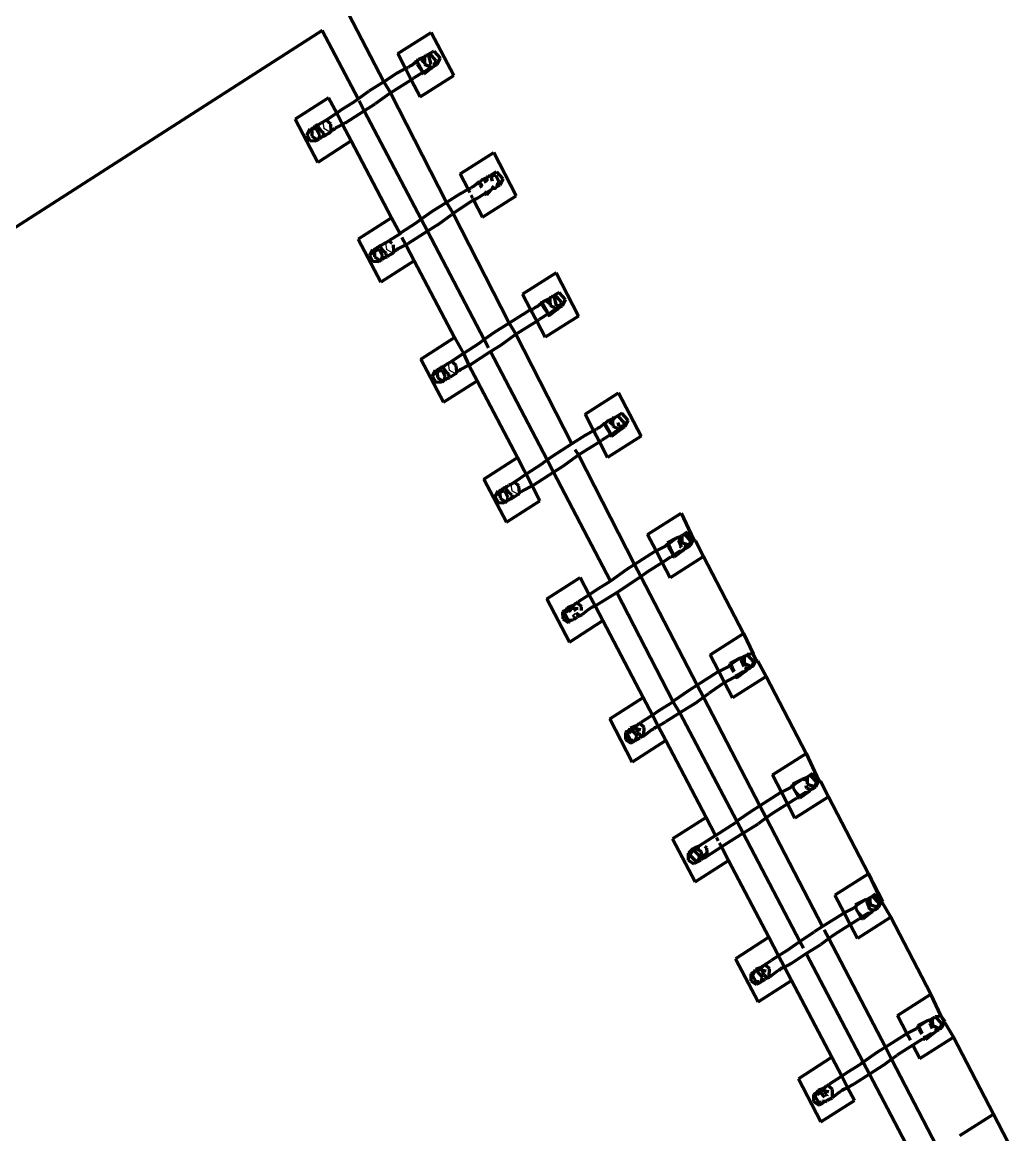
# Model space of a CAD drawing. Header units: millimetres. Extents: x 4307 to 31003, y 2809 to 20009.
# Drawn here: x 17752.59 to 17790.06, y 8622.67 to 8664.98 of the extents above; entities that cross this region are included whole.
import ezdxf

# ---------------------------------------------------------------- set-up
doc = ezdxf.new("R2010")
doc.units = ezdxf.units.MM
doc.layers.add('ProfileEdges', color=7, linetype='Continuous')

msp = doc.modelspace()

# ---------------------------------------------------------------- linework, layer by layer
for p, q in [((17767.615, 8663.517), (17767.821, 8663.157)), ((17767.821, 8663.157), (17767.818, 8663.065)), ((17764.019, 8661.172), (17764.057, 8660.931)), ((17764.309, 8660.786), (17764.057, 8660.931)), ((17769.999, 8658.927), (17770.099, 8658.752)), ((17770.202, 8658.476), (17770.205, 8658.568)), ((17766.403, 8656.583), (17766.441, 8656.341)), ((17766.693, 8656.197), (17766.441, 8656.341)), ((17772.383, 8654.338), (17772.59, 8653.979)), ((17772.586, 8653.887), (17772.59, 8653.979)), ((17768.788, 8651.994), (17768.826, 8651.752)), ((17769.078, 8651.608), (17768.826, 8651.752)), ((17774.767, 8649.749), (17774.974, 8649.389)), ((17774.971, 8649.298), (17774.974, 8649.389)), ((17771.172, 8647.405), (17771.21, 8647.163)), ((17771.462, 8647.018), (17771.21, 8647.163)), ((17777.152, 8645.16), (17777.113, 8645.184)), ((17777.152, 8645.16), (17777.188, 8645.15)), ((17777.188, 8645.15), (17777.358, 8644.8)), ((17777.337, 8644.699), (17777.376, 8644.723)), ((17777.376, 8644.723), (17777.358, 8644.8)), ((17773.556, 8642.816), (17773.56, 8642.79)), ((17773.56, 8642.79), (17773.564, 8642.719)), ((17773.582, 8642.685), (17773.594, 8642.574)), ((17773.846, 8642.429), (17773.708, 8642.508)), ((17779.497, 8640.595), (17779.536, 8640.571)), ((17779.536, 8640.571), (17779.573, 8640.561)), ((17779.573, 8640.561), (17779.682, 8640.316)), ((17779.699, 8640.148), (17779.749, 8640.186)), ((17775.941, 8638.226), (17775.945, 8638.201)), ((17775.945, 8638.201), (17775.949, 8638.13)), ((17776.203, 8637.856), (17776.072, 8637.893)), ((17776.231, 8637.84), (17776.203, 8637.856)), ((17781.881, 8636.006), (17781.92, 8635.981)), ((17781.916, 8635.849), (17782.127, 8635.622)), ((17782.106, 8635.52), (17782.145, 8635.545)), ((17782.145, 8635.545), (17782.127, 8635.622)), ((17778.318, 8633.649), (17778.347, 8633.487)), ((17778.347, 8633.487), (17778.363, 8633.396)), ((17778.423, 8633.361), (17778.363, 8633.396)), ((17778.553, 8633.321), (17778.423, 8633.361)), ((17778.615, 8633.251), (17778.553, 8633.321)), ((17784.3, 8631.26), (17784.511, 8631.033)), ((17784.529, 8630.956), (17784.511, 8631.033)), ((17784.49, 8630.931), (17784.529, 8630.956)), ((17780.709, 8629.048), (17780.717, 8628.952)), ((17780.972, 8628.677), (17780.841, 8628.714)), ((17780.999, 8628.662), (17780.972, 8628.677)), ((17786.689, 8626.803), (17786.65, 8626.828)), ((17786.689, 8626.803), (17786.725, 8626.793)), ((17786.725, 8626.793), (17786.835, 8626.549)), ((17786.901, 8626.418), (17786.852, 8626.381)), ((17783.093, 8624.459), (17783.097, 8624.433)), ((17783.097, 8624.433), (17783.101, 8624.362)), ((17783.246, 8624.152), (17783.202, 8624.169))]:
    msp.add_line(p, q)
at = {"layer": 'ProfileEdges', "lineweight": 211}
for p, q in [((17764.993, 8665.294), (17766.335, 8662.711)), ((17763.998, 8664.659), (17698.604, 8622.703)), ((17765.36, 8662.06), (17763.998, 8664.659)), ((17766.868, 8663.783), (17768.143, 8664.593)), ((17768.143, 8664.593), (17768.998, 8662.949)), ((17767.163, 8663.215), (17766.868, 8663.783)), ((17767.615, 8663.517), (17767.677, 8663.564)), ((17767.887, 8663.654), (17767.677, 8663.564)), ((17767.776, 8663.466), (17767.888, 8663.579)), ((17767.887, 8663.654), (17767.929, 8663.723)), ((17767.915, 8663.666), (17767.887, 8663.654)), ((17767.887, 8663.654), (17767.888, 8663.579)), ((17767.888, 8663.579), (17767.892, 8663.383)), ((17767.929, 8663.723), (17767.915, 8663.666)), ((17767.979, 8663.709), (17767.929, 8663.723)), ((17768.031, 8663.748), (17767.979, 8663.709)), ((17768.091, 8663.783), (17768.031, 8663.748)), ((17768.031, 8663.748), (17768.123, 8663.376)), ((17768.091, 8663.783), (17768.187, 8663.848)), ((17768.333, 8663.508), (17768.091, 8663.783)), ((17768.187, 8663.848), (17768.239, 8663.881)), ((17768.239, 8663.881), (17768.483, 8663.607)), ((17768.366, 8663.374), (17768.483, 8663.607)), ((17766.862, 8663.047), (17767.163, 8663.215)), ((17767.163, 8663.215), (17767.262, 8663.259)), ((17767.384, 8662.79), (17767.163, 8663.215)), ((17767.325, 8663.305), (17767.262, 8663.259)), ((17767.405, 8663.35), (17767.325, 8663.305)), ((17767.405, 8663.35), (17767.585, 8663.497)), ((17767.615, 8663.517), (17767.576, 8663.541)), ((17767.585, 8663.497), (17767.576, 8663.541)), ((17767.585, 8663.497), (17767.615, 8663.517)), ((17767.61, 8663.384), (17767.585, 8663.497)), ((17767.61, 8663.384), (17767.818, 8663.065)), ((17768.176, 8663.25), (17767.858, 8663)), ((17767.892, 8663.383), (17768.176, 8663.25)), ((17768.012, 8663.184), (17767.924, 8663.111)), ((17768.012, 8663.184), (17768.176, 8663.25)), ((17768.061, 8663.397), (17768.123, 8663.376)), ((17768.176, 8663.25), (17768.219, 8663.277)), ((17768.273, 8663.387), (17768.214, 8663.395)), ((17768.219, 8663.277), (17768.291, 8663.334)), ((17768.273, 8663.387), (17768.333, 8663.508)), ((17768.366, 8663.374), (17768.273, 8663.387)), ((17768.291, 8663.334), (17768.273, 8663.387)), ((17768.291, 8663.334), (17768.366, 8663.374)), ((17766.335, 8662.711), (17765.771, 8662.352)), ((17766.862, 8663.047), (17766.335, 8662.711)), ((17766.335, 8662.711), (17766.594, 8662.289)), ((17766.594, 8662.289), (17767.384, 8662.79)), ((17767.384, 8662.79), (17767.475, 8662.849)), ((17767.723, 8662.138), (17767.384, 8662.79)), ((17767.818, 8663.065), (17767.475, 8662.849)), ((17767.723, 8662.138), (17768.998, 8662.949)), ((17767.818, 8663.065), (17767.924, 8663.111)), ((17767.818, 8663.065), (17767.819, 8663.023)), ((17767.858, 8663), (17767.819, 8663.023)), ((17765.36, 8662.06), (17765.771, 8662.352)), ((17766.543, 8662.255), (17766.594, 8662.289)), ((17766.594, 8662.289), (17768.719, 8658.122)), ((17764.243, 8662.106), (17762.972, 8661.29)), ((17764.243, 8662.106), (17764.549, 8661.524)), ((17765.174, 8661.929), (17764.712, 8661.633)), ((17765.174, 8661.929), (17765.36, 8662.06)), ((17765.596, 8661.61), (17765.399, 8661.987)), ((17765.596, 8661.61), (17766.017, 8661.879)), ((17766.543, 8662.255), (17766.017, 8661.879)), ((17764.549, 8661.524), (17764.151, 8661.257)), ((17764.712, 8661.633), (17764.549, 8661.524)), ((17764.549, 8661.524), (17764.774, 8661.094)), ((17764.888, 8661.157), (17765.596, 8661.61)), ((17767.756, 8657.491), (17765.596, 8661.61)), ((17763.832, 8659.649), (17762.972, 8661.29)), ((17763.703, 8661.002), (17763.73, 8661.025)), ((17763.79, 8661.076), (17763.73, 8661.025)), ((17763.73, 8661.025), (17763.806, 8661.047)), ((17763.79, 8661.076), (17763.842, 8661.071)), ((17763.806, 8661.047), (17763.942, 8660.865)), ((17763.842, 8661.071), (17763.946, 8661.142)), ((17763.946, 8661.142), (17764.019, 8661.172)), ((17764.151, 8661.257), (17764.019, 8661.172)), ((17764.321, 8661.1), (17764.151, 8661.257)), ((17764.342, 8660.851), (17764.321, 8661.1)), ((17764.774, 8661.094), (17764.491, 8660.945)), ((17764.888, 8661.157), (17764.774, 8661.094)), ((17764.774, 8661.094), (17765.104, 8660.466)), ((17763.421, 8660.689), (17763.539, 8660.922)), ((17763.421, 8660.689), (17763.544, 8660.453)), ((17763.539, 8660.922), (17763.602, 8660.916)), ((17763.642, 8660.946), (17763.602, 8660.916)), ((17763.602, 8660.916), (17763.608, 8660.647)), ((17763.608, 8660.647), (17763.816, 8660.508)), ((17763.642, 8660.946), (17763.703, 8661.002)), ((17763.642, 8660.946), (17763.781, 8660.919)), ((17763.799, 8660.885), (17763.781, 8660.919)), ((17763.942, 8660.865), (17763.799, 8660.885)), ((17763.905, 8660.682), (17763.799, 8660.885)), ((17763.905, 8660.682), (17763.859, 8660.531)), ((17763.93, 8660.579), (17764.001, 8660.617)), ((17763.942, 8660.865), (17764.05, 8660.771)), ((17764.001, 8660.617), (17764.056, 8660.661)), ((17764.086, 8660.644), (17764.001, 8660.617)), ((17764.056, 8660.661), (17764.05, 8660.771)), ((17764.056, 8660.661), (17764.19, 8660.721)), ((17764.19, 8660.721), (17764.086, 8660.644)), ((17764.309, 8660.786), (17764.19, 8660.721)), ((17764.309, 8660.786), (17764.342, 8660.851)), ((17764.435, 8660.903), (17764.342, 8660.851)), ((17764.435, 8660.903), (17764.491, 8660.945)), ((17763.748, 8660.469), (17763.544, 8660.453)), ((17763.816, 8660.508), (17763.748, 8660.469)), ((17763.786, 8660.449), (17763.748, 8660.469)), ((17763.816, 8660.508), (17763.786, 8660.449)), ((17763.859, 8660.531), (17763.816, 8660.508)), ((17765.104, 8660.466), (17763.832, 8659.649)), ((17763.859, 8660.531), (17763.889, 8660.542)), ((17763.93, 8660.579), (17763.889, 8660.542)), ((17766.635, 8657.545), (17765.104, 8660.466)), ((17769.243, 8659.211), (17770.518, 8660.022)), ((17770.518, 8660.022), (17771.373, 8658.377)), ((17769.548, 8658.626), (17769.243, 8659.211)), ((17769.97, 8658.908), (17769.79, 8658.761)), ((17769.96, 8658.952), (17769.999, 8658.927)), ((17769.97, 8658.908), (17769.96, 8658.952)), ((17769.994, 8658.795), (17769.97, 8658.908)), ((17770.061, 8658.975), (17769.999, 8658.927)), ((17770.271, 8659.065), (17770.061, 8658.975)), ((17770.273, 8658.951), (17770.161, 8658.877)), ((17770.271, 8659.065), (17770.313, 8659.133)), ((17770.273, 8658.951), (17770.271, 8659.065)), ((17770.299, 8659.077), (17770.313, 8659.133)), ((17770.363, 8659.119), (17770.313, 8659.133)), ((17770.423, 8659.128), (17770.363, 8659.119)), ((17770.571, 8659.259), (17770.415, 8659.159)), ((17770.423, 8659.128), (17770.415, 8659.159)), ((17770.423, 8659.128), (17770.571, 8659.259)), ((17770.595, 8659.155), (17770.423, 8659.128)), ((17770.47, 8658.939), (17770.423, 8659.128)), ((17770.571, 8659.259), (17770.623, 8659.291)), ((17770.718, 8658.919), (17770.595, 8659.155)), ((17770.623, 8659.291), (17770.867, 8659.018)), ((17770.718, 8658.919), (17770.658, 8658.798)), ((17770.867, 8659.018), (17770.75, 8658.784)), ((17769.247, 8658.458), (17769.548, 8658.626)), ((17769.548, 8658.626), (17769.646, 8658.67)), ((17769.613, 8658.499), (17769.548, 8658.626)), ((17769.709, 8658.716), (17769.646, 8658.67)), ((17769.79, 8658.761), (17769.709, 8658.716)), ((17770.202, 8658.476), (17769.86, 8658.259)), ((17769.994, 8658.795), (17770.051, 8658.697)), ((17770.15, 8658.527), (17770.202, 8658.476)), ((17770.202, 8658.476), (17770.396, 8658.595)), ((17770.202, 8658.476), (17770.204, 8658.434)), ((17770.396, 8658.595), (17770.243, 8658.411)), ((17770.474, 8658.636), (17770.396, 8658.595)), ((17770.437, 8658.742), (17770.56, 8658.661)), ((17770.56, 8658.661), (17770.474, 8658.636)), ((17770.576, 8658.711), (17770.56, 8658.661)), ((17770.56, 8658.661), (17770.604, 8658.688)), ((17770.598, 8658.806), (17770.658, 8658.798)), ((17770.675, 8658.745), (17770.604, 8658.688)), ((17770.658, 8658.798), (17770.75, 8658.784)), ((17770.658, 8658.798), (17770.675, 8658.745)), ((17770.675, 8658.745), (17770.75, 8658.784)), ((17768.719, 8658.122), (17768.155, 8657.762)), ((17769.247, 8658.458), (17768.719, 8658.122)), ((17768.719, 8658.122), (17768.978, 8657.7)), ((17769.756, 8658.225), (17768.978, 8657.7)), ((17769.721, 8658.292), (17769.661, 8658.407)), ((17769.86, 8658.259), (17769.756, 8658.225)), ((17770.098, 8657.567), (17769.756, 8658.225)), ((17770.098, 8657.567), (17771.373, 8658.377)), ((17770.204, 8658.434), (17770.243, 8658.411)), ((17768.155, 8657.762), (17767.756, 8657.491)), ((17768.402, 8657.289), (17768.927, 8657.666)), ((17768.978, 8657.7), (17768.927, 8657.666)), ((17768.978, 8657.7), (17771.103, 8653.533)), ((17766.635, 8657.545), (17765.363, 8656.729)), ((17766.635, 8657.545), (17766.956, 8656.933)), ((17767.559, 8657.34), (17766.989, 8656.975)), ((17767.756, 8657.491), (17767.559, 8657.34)), ((17767.997, 8657.031), (17767.756, 8657.491)), ((17768.402, 8657.289), (17767.997, 8657.031)), ((17766.956, 8656.933), (17766.536, 8656.667)), ((17766.989, 8656.975), (17766.956, 8656.933)), ((17767.03, 8656.792), (17767.176, 8656.514)), ((17767.997, 8657.031), (17767.272, 8656.568)), ((17770.156, 8652.913), (17767.997, 8657.031)), ((17766.223, 8655.089), (17765.363, 8656.729)), ((17766.026, 8656.357), (17766.087, 8656.413)), ((17766.065, 8656.313), (17766.087, 8656.413)), ((17766.087, 8656.413), (17766.151, 8656.438)), ((17766.151, 8656.438), (17766.174, 8656.487)), ((17766.19, 8656.458), (17766.151, 8656.438)), ((17766.174, 8656.487), (17766.227, 8656.482)), ((17766.327, 8656.276), (17766.19, 8656.458)), ((17766.227, 8656.482), (17766.33, 8656.553)), ((17766.403, 8656.583), (17766.33, 8656.553)), ((17766.403, 8656.583), (17766.536, 8656.667)), ((17766.655, 8656.557), (17766.536, 8656.667)), ((17766.727, 8656.262), (17766.705, 8656.511)), ((17766.876, 8656.356), (17767.176, 8656.514)), ((17767.176, 8656.514), (17767.272, 8656.568)), ((17767.176, 8656.514), (17767.495, 8655.905)), ((17765.806, 8656.099), (17765.924, 8656.332)), ((17765.806, 8656.099), (17765.929, 8655.863)), ((17765.988, 8656.244), (17765.891, 8656.156)), ((17765.924, 8656.332), (17765.987, 8656.327)), ((17766.026, 8656.357), (17765.987, 8656.327)), ((17765.987, 8656.327), (17766.039, 8656.316)), ((17765.987, 8656.327), (17765.988, 8656.244)), ((17766.065, 8656.313), (17765.988, 8656.244)), ((17765.988, 8656.244), (17765.992, 8656.058)), ((17765.992, 8656.058), (17766.2, 8655.918)), ((17766.039, 8656.316), (17766.026, 8656.357)), ((17766.039, 8656.316), (17766.065, 8656.313)), ((17766.065, 8656.313), (17766.166, 8656.33)), ((17766.183, 8656.296), (17766.166, 8656.33)), ((17766.327, 8656.276), (17766.183, 8656.296)), ((17766.289, 8656.093), (17766.183, 8656.296)), ((17766.243, 8655.942), (17766.2, 8655.918)), ((17766.289, 8656.093), (17766.243, 8655.942)), ((17766.243, 8655.942), (17766.272, 8655.952)), ((17766.314, 8655.989), (17766.272, 8655.952)), ((17766.314, 8655.989), (17766.385, 8656.028)), ((17766.333, 8656.007), (17766.314, 8655.989)), ((17766.434, 8656.182), (17766.327, 8656.276)), ((17766.385, 8656.028), (17766.441, 8656.072)), ((17766.385, 8656.028), (17766.471, 8656.054)), ((17766.441, 8656.072), (17766.434, 8656.182)), ((17766.575, 8656.132), (17766.471, 8656.054)), ((17766.693, 8656.197), (17766.575, 8656.132)), ((17766.693, 8656.197), (17766.727, 8656.262)), ((17766.819, 8656.314), (17766.727, 8656.262)), ((17766.876, 8656.356), (17766.819, 8656.314)), ((17766.132, 8655.88), (17765.929, 8655.863)), ((17766.2, 8655.918), (17766.132, 8655.88)), ((17766.17, 8655.86), (17766.132, 8655.88)), ((17766.2, 8655.918), (17766.17, 8655.86)), ((17767.495, 8655.905), (17766.223, 8655.089)), ((17769.026, 8652.984), (17767.495, 8655.905)), ((17772.893, 8655.45), (17771.618, 8654.64)), ((17772.893, 8655.45), (17773.748, 8653.806)), ((17773.008, 8654.702), (17772.86, 8654.605)), ((17773.252, 8654.428), (17773.008, 8654.702)), ((17771.921, 8654.058), (17771.618, 8654.64)), ((17772.174, 8654.172), (17772.354, 8654.318)), ((17772.383, 8654.338), (17772.344, 8654.363)), ((17772.354, 8654.318), (17772.344, 8654.363)), ((17772.354, 8654.318), (17772.383, 8654.338)), ((17772.379, 8654.206), (17772.354, 8654.318)), ((17772.383, 8654.338), (17772.445, 8654.386)), ((17772.445, 8654.386), (17772.656, 8654.475)), ((17772.545, 8654.288), (17772.657, 8654.4)), ((17772.656, 8654.475), (17772.698, 8654.544)), ((17772.656, 8654.475), (17772.657, 8654.4)), ((17772.657, 8654.4), (17772.66, 8654.205)), ((17772.698, 8654.544), (17772.684, 8654.488)), ((17772.747, 8654.53), (17772.698, 8654.544)), ((17772.799, 8654.57), (17772.747, 8654.53)), ((17772.76, 8654.503), (17772.799, 8654.57)), ((17772.86, 8654.605), (17772.799, 8654.57)), ((17772.799, 8654.57), (17772.892, 8654.197)), ((17773.102, 8654.33), (17772.86, 8654.605)), ((17773.065, 8654.166), (17773.102, 8654.33)), ((17773.134, 8654.195), (17773.252, 8654.428)), ((17771.631, 8653.869), (17771.103, 8653.533)), ((17771.631, 8653.869), (17771.921, 8654.058)), ((17771.921, 8654.058), (17772.03, 8654.08)), ((17772.153, 8653.612), (17771.921, 8654.058)), ((17772.093, 8654.127), (17772.03, 8654.08)), ((17772.174, 8654.172), (17772.093, 8654.127)), ((17772.586, 8653.887), (17772.244, 8653.67)), ((17772.586, 8653.887), (17772.379, 8654.206)), ((17772.586, 8653.887), (17772.693, 8653.933)), ((17772.588, 8653.844), (17772.586, 8653.887)), ((17772.588, 8653.844), (17772.627, 8653.822)), ((17772.627, 8653.822), (17772.945, 8654.072)), ((17772.945, 8654.072), (17772.66, 8654.205)), ((17772.781, 8654.006), (17772.693, 8653.933)), ((17772.781, 8654.006), (17772.945, 8654.072)), ((17773.036, 8654.196), (17772.892, 8654.197)), ((17772.945, 8654.072), (17772.988, 8654.099)), ((17772.988, 8654.099), (17773.065, 8654.166)), ((17773.065, 8654.166), (17773.036, 8654.196)), ((17773.065, 8654.166), (17773.134, 8654.195)), ((17771.103, 8653.533), (17770.539, 8653.173)), ((17771.103, 8653.533), (17771.362, 8653.11)), ((17771.362, 8653.11), (17772.153, 8653.612)), ((17772.153, 8653.612), (17772.244, 8653.67)), ((17772.473, 8652.996), (17772.153, 8653.612)), ((17773.748, 8653.806), (17772.473, 8652.996)), ((17767.754, 8652.168), (17769.026, 8652.984)), ((17769.026, 8652.984), (17769.373, 8652.386)), ((17770.539, 8653.173), (17770.156, 8652.913)), ((17770.786, 8652.7), (17771.311, 8653.077)), ((17771.311, 8653.077), (17771.362, 8653.11)), ((17771.362, 8653.11), (17773.488, 8648.943)), ((17769.943, 8652.75), (17769.373, 8652.386)), ((17770.156, 8652.913), (17769.943, 8652.75)), ((17770.323, 8652.596), (17770.156, 8652.913)), ((17770.398, 8652.452), (17770.786, 8652.7)), ((17768.614, 8650.528), (17767.754, 8652.168)), ((17769.348, 8652.37), (17768.92, 8652.078)), ((17769.373, 8652.386), (17769.348, 8652.37)), ((17769.373, 8652.386), (17769.577, 8651.934)), ((17769.657, 8651.979), (17770.398, 8652.452)), ((17772.552, 8648.332), (17770.398, 8652.452)), ((17768.19, 8651.51), (17768.308, 8651.743)), ((17768.308, 8651.743), (17768.371, 8651.738)), ((17768.411, 8651.768), (17768.371, 8651.738)), ((17768.371, 8651.738), (17768.423, 8651.727)), ((17768.371, 8651.738), (17768.373, 8651.655)), ((17768.449, 8651.724), (17768.373, 8651.655)), ((17768.411, 8651.768), (17768.472, 8651.824)), ((17768.423, 8651.727), (17768.411, 8651.768)), ((17768.423, 8651.727), (17768.449, 8651.724)), ((17768.449, 8651.724), (17768.472, 8651.824)), ((17768.449, 8651.724), (17768.55, 8651.741)), ((17768.472, 8651.824), (17768.535, 8651.849)), ((17768.535, 8651.849), (17768.558, 8651.898)), ((17768.574, 8651.869), (17768.535, 8651.849)), ((17768.568, 8651.707), (17768.55, 8651.741)), ((17768.558, 8651.898), (17768.611, 8651.892)), ((17768.711, 8651.687), (17768.568, 8651.707)), ((17768.674, 8651.503), (17768.568, 8651.707)), ((17768.574, 8651.869), (17768.611, 8651.892)), ((17768.574, 8651.869), (17768.711, 8651.687)), ((17768.611, 8651.892), (17768.715, 8651.964)), ((17768.788, 8651.994), (17768.715, 8651.964)), ((17768.92, 8652.078), (17768.788, 8651.994)), ((17769.089, 8651.922), (17768.92, 8652.078)), ((17769.111, 8651.673), (17769.089, 8651.922)), ((17769.203, 8651.724), (17769.111, 8651.673)), ((17769.26, 8651.767), (17769.203, 8651.724)), ((17769.26, 8651.767), (17769.577, 8651.934)), ((17769.577, 8651.934), (17769.657, 8651.979)), ((17769.886, 8651.344), (17769.577, 8651.934)), ((17768.19, 8651.51), (17768.313, 8651.274)), ((17768.373, 8651.655), (17768.275, 8651.566)), ((17768.516, 8651.29), (17768.313, 8651.274)), ((17768.373, 8651.655), (17768.377, 8651.469)), ((17768.377, 8651.469), (17768.584, 8651.329)), ((17768.584, 8651.329), (17768.516, 8651.29)), ((17768.554, 8651.27), (17768.516, 8651.29)), ((17768.584, 8651.329), (17768.554, 8651.27)), ((17768.627, 8651.353), (17768.584, 8651.329)), ((17768.614, 8650.528), (17769.886, 8651.344)), ((17768.674, 8651.503), (17768.627, 8651.353)), ((17768.627, 8651.353), (17768.658, 8651.363)), ((17768.699, 8651.4), (17768.658, 8651.363)), ((17768.699, 8651.4), (17768.769, 8651.439)), ((17768.711, 8651.687), (17768.818, 8651.593)), ((17768.769, 8651.439), (17768.825, 8651.482)), ((17768.769, 8651.439), (17768.855, 8651.465)), ((17768.825, 8651.482), (17768.818, 8651.593)), ((17768.959, 8651.543), (17768.855, 8651.465)), ((17769.078, 8651.608), (17768.959, 8651.543)), ((17769.078, 8651.608), (17769.111, 8651.673)), ((17769.886, 8651.344), (17771.417, 8648.423)), ((17773.993, 8650.069), (17775.268, 8650.879)), ((17775.268, 8650.879), (17776.123, 8649.235)), ((17774.316, 8649.447), (17773.993, 8650.069)), ((17775.244, 8650.015), (17775.116, 8649.931)), ((17775.392, 8650.113), (17775.244, 8650.015)), ((17775.486, 8649.741), (17775.244, 8650.015)), ((17775.636, 8649.839), (17775.392, 8650.113)), ((17774.558, 8649.582), (17774.738, 8649.729)), ((17774.728, 8649.773), (17774.767, 8649.749)), ((17774.738, 8649.729), (17774.728, 8649.773)), ((17774.767, 8649.749), (17774.763, 8649.617)), ((17774.971, 8649.298), (17774.763, 8649.617)), ((17774.83, 8649.797), (17774.767, 8649.749)), ((17775.04, 8649.886), (17774.83, 8649.797)), ((17774.929, 8649.699), (17775.041, 8649.811)), ((17775.082, 8649.955), (17775.04, 8649.886)), ((17775.04, 8649.886), (17775.041, 8649.811)), ((17775.041, 8649.811), (17775.068, 8649.899)), ((17775.041, 8649.811), (17775.045, 8649.616)), ((17775.045, 8649.616), (17775.329, 8649.482)), ((17775.068, 8649.899), (17775.082, 8649.955)), ((17775.116, 8649.931), (17775.068, 8649.899)), ((17775.116, 8649.931), (17775.082, 8649.955)), ((17775.238, 8649.761), (17775.276, 8649.608)), ((17775.42, 8649.607), (17775.276, 8649.608)), ((17775.449, 8649.577), (17775.42, 8649.607)), ((17775.449, 8649.577), (17775.486, 8649.741)), ((17775.449, 8649.577), (17775.518, 8649.606)), ((17775.518, 8649.606), (17775.636, 8649.839)), ((17774.015, 8649.279), (17773.488, 8648.943)), ((17774.015, 8649.279), (17774.316, 8649.447)), ((17774.316, 8649.447), (17774.415, 8649.491)), ((17774.537, 8649.023), (17774.316, 8649.447)), ((17774.478, 8649.537), (17774.415, 8649.491)), ((17774.558, 8649.582), (17774.478, 8649.537)), ((17774.971, 8649.298), (17774.628, 8649.081)), ((17776.123, 8649.235), (17774.848, 8648.424)), ((17774.971, 8649.298), (17775.077, 8649.343)), ((17774.972, 8649.255), (17774.971, 8649.298)), ((17775.011, 8649.232), (17774.972, 8649.255)), ((17775.011, 8649.232), (17775.329, 8649.482)), ((17775.165, 8649.417), (17775.077, 8649.343)), ((17775.165, 8649.417), (17775.329, 8649.482)), ((17775.329, 8649.482), (17775.372, 8649.51)), ((17775.372, 8649.51), (17775.449, 8649.577)), ((17773.488, 8648.943), (17772.924, 8648.584)), ((17773.746, 8648.521), (17774.537, 8649.023)), ((17774.537, 8649.023), (17774.628, 8649.081)), ((17774.848, 8648.424), (17774.537, 8649.023)), ((17770.146, 8647.607), (17771.417, 8648.423)), ((17771.417, 8648.423), (17771.673, 8647.937)), ((17772.552, 8648.332), (17772.327, 8648.161)), ((17772.924, 8648.584), (17772.552, 8648.332)), ((17772.793, 8647.87), (17772.552, 8648.332)), ((17773.17, 8648.111), (17773.696, 8648.488)), ((17773.6, 8648.728), (17773.746, 8648.521)), ((17773.696, 8648.488), (17773.746, 8648.521)), ((17773.746, 8648.521), (17775.872, 8644.354)), ((17771.757, 8647.797), (17771.673, 8647.937)), ((17772.327, 8648.161), (17771.757, 8647.797)), ((17772.793, 8647.87), (17773.17, 8648.111)), ((17771.006, 8645.967), (17770.146, 8647.607)), ((17771.304, 8647.489), (17771.172, 8647.405)), ((17771.757, 8647.797), (17771.304, 8647.489)), ((17771.473, 8647.333), (17771.304, 8647.489)), ((17771.757, 8647.797), (17771.978, 8647.354)), ((17772.041, 8647.39), (17772.793, 8647.87)), ((17774.957, 8643.729), (17772.793, 8647.87)), ((17770.574, 8646.921), (17770.692, 8647.154)), ((17770.757, 8647.065), (17770.659, 8646.977)), ((17770.692, 8647.154), (17770.755, 8647.148)), ((17770.795, 8647.179), (17770.755, 8647.148)), ((17770.755, 8647.148), (17770.807, 8647.138)), ((17770.755, 8647.148), (17770.757, 8647.065)), ((17770.807, 8647.138), (17770.757, 8647.065)), ((17770.757, 8647.065), (17770.761, 8646.88)), ((17770.795, 8647.179), (17770.856, 8647.235)), ((17770.807, 8647.138), (17770.795, 8647.179)), ((17770.807, 8647.138), (17770.934, 8647.152)), ((17770.856, 8647.235), (17770.919, 8647.26)), ((17770.919, 8647.26), (17770.942, 8647.309)), ((17770.958, 8647.279), (17770.919, 8647.26)), ((17770.952, 8647.118), (17770.934, 8647.152)), ((17770.995, 8647.303), (17770.942, 8647.309)), ((17771.095, 8647.098), (17770.952, 8647.118)), ((17771.058, 8646.914), (17770.952, 8647.118)), ((17770.958, 8647.279), (17770.995, 8647.303)), ((17771.095, 8647.098), (17770.958, 8647.279)), ((17770.995, 8647.303), (17771.099, 8647.375)), ((17771.202, 8647.004), (17771.095, 8647.098)), ((17771.172, 8647.405), (17771.099, 8647.375)), ((17771.462, 8647.018), (17771.495, 8647.083)), ((17771.495, 8647.083), (17771.473, 8647.333)), ((17771.588, 8647.135), (17771.495, 8647.083)), ((17771.644, 8647.177), (17771.588, 8647.135)), ((17771.644, 8647.177), (17771.978, 8647.354)), ((17771.978, 8647.354), (17772.041, 8647.39)), ((17771.978, 8647.354), (17772.278, 8646.783)), ((17770.574, 8646.921), (17770.697, 8646.685)), ((17770.901, 8646.701), (17770.697, 8646.685)), ((17770.761, 8646.88), (17770.969, 8646.74)), ((17770.969, 8646.74), (17770.901, 8646.701)), ((17770.939, 8646.681), (17770.901, 8646.701)), ((17770.969, 8646.74), (17770.939, 8646.681)), ((17770.969, 8646.74), (17771.012, 8646.763)), ((17771.006, 8645.967), (17772.278, 8646.783)), ((17771.058, 8646.914), (17771.012, 8646.763)), ((17771.041, 8646.774), (17771.012, 8646.763)), ((17771.083, 8646.811), (17771.041, 8646.774)), ((17771.083, 8646.811), (17771.153, 8646.849)), ((17771.101, 8646.828), (17771.083, 8646.811)), ((17771.209, 8646.893), (17771.153, 8646.849)), ((17771.153, 8646.849), (17771.239, 8646.876)), ((17771.202, 8647.004), (17771.209, 8646.893)), ((17771.343, 8646.953), (17771.239, 8646.876)), ((17771.462, 8647.018), (17771.343, 8646.953)), ((17776.368, 8645.497), (17777.643, 8646.308)), ((17777.643, 8646.308), (17778.116, 8645.308)), ((17776.693, 8644.873), (17776.368, 8645.497)), ((17777.46, 8645.364), (17777.113, 8645.184)), ((17777.188, 8645.15), (17777.46, 8645.364)), ((17777.568, 8645.392), (17777.46, 8645.364)), ((17777.568, 8645.392), (17777.67, 8645.454)), ((17777.591, 8645.298), (17777.568, 8645.392)), ((17777.591, 8645.298), (17777.671, 8645.379)), ((17777.67, 8645.454), (17777.724, 8645.491)), ((17777.67, 8645.454), (17777.671, 8645.379)), ((17777.671, 8645.379), (17777.674, 8645.183)), ((17777.724, 8645.491), (17777.698, 8645.466)), ((17777.724, 8645.491), (17777.776, 8645.524)), ((17777.874, 8645.583), (17777.776, 8645.524)), ((17778.02, 8645.25), (17777.776, 8645.524)), ((17778.116, 8645.308), (17777.874, 8645.583)), ((17776.693, 8644.873), (17777.045, 8645.059)), ((17777.128, 8645.116), (17777.045, 8645.059)), ((17777.113, 8645.184), (17777.128, 8645.116)), ((17777.188, 8645.15), (17777.128, 8645.116)), ((17777.128, 8645.116), (17777.147, 8645.028)), ((17777.147, 8645.028), (17777.337, 8644.699)), ((17777.559, 8645.266), (17777.591, 8645.298)), ((17777.66, 8645.019), (17777.559, 8645.266)), ((17777.66, 8645.019), (17777.599, 8645.04)), ((17777.943, 8645.097), (17777.674, 8645.183)), ((17777.795, 8644.984), (17777.713, 8644.893)), ((17777.751, 8645.039), (17777.903, 8645.017)), ((17777.795, 8644.984), (17777.903, 8645.017)), ((17777.822, 8644.966), (17777.903, 8645.017)), ((17777.943, 8645.097), (17777.903, 8645.017)), ((17777.903, 8645.017), (17778.002, 8645.077)), ((17778.02, 8645.25), (17777.943, 8645.097)), ((17778.002, 8645.077), (17777.943, 8645.097)), ((17778.002, 8645.077), (17778.116, 8645.308)), ((17778.188, 8645.259), (17778.116, 8645.308)), ((17778.188, 8645.259), (17778.498, 8644.663)), ((17776.645, 8644.847), (17775.872, 8644.354)), ((17776.645, 8644.847), (17776.693, 8644.873)), ((17776.921, 8644.434), (17776.693, 8644.873)), ((17776.921, 8644.434), (17777.258, 8644.649)), ((17778.498, 8644.663), (17777.223, 8643.853)), ((17777.356, 8644.666), (17777.258, 8644.649)), ((17777.337, 8644.699), (17777.356, 8644.666)), ((17777.376, 8644.723), (17777.356, 8644.666)), ((17777.356, 8644.666), (17777.395, 8644.643)), ((17777.601, 8644.866), (17777.376, 8644.723)), ((17777.713, 8644.893), (17777.395, 8644.643)), ((17777.601, 8644.866), (17777.713, 8644.893)), ((17778.498, 8644.663), (17780.018, 8641.736)), ((17775.554, 8644.152), (17774.957, 8643.729)), ((17775.872, 8644.354), (17775.554, 8644.152)), ((17775.872, 8644.354), (17776.109, 8643.898)), ((17776.376, 8644.089), (17776.921, 8644.434)), ((17777.223, 8643.853), (17776.921, 8644.434)), ((17772.537, 8643.047), (17773.809, 8643.863)), ((17773.809, 8643.863), (17774.152, 8643.208)), ((17774.957, 8643.729), (17774.387, 8643.365)), ((17775.199, 8643.295), (17775.8, 8643.679)), ((17775.8, 8643.679), (17776.109, 8643.898)), ((17776.109, 8643.898), (17776.326, 8644.055)), ((17776.109, 8643.898), (17778.256, 8639.765)), ((17776.326, 8644.055), (17776.376, 8644.089)), ((17774.387, 8643.365), (17774.152, 8643.208)), ((17774.671, 8642.958), (17775.199, 8643.295)), ((17777.342, 8639.14), (17775.199, 8643.295)), ((17773.397, 8641.406), (17772.537, 8643.047)), ((17773.556, 8642.816), (17773.625, 8642.871)), ((17773.625, 8642.871), (17773.688, 8642.9)), ((17773.688, 8642.9), (17773.729, 8642.943)), ((17773.858, 8642.743), (17773.688, 8642.9)), ((17774.152, 8643.208), (17773.729, 8642.943)), ((17774.152, 8643.208), (17774.372, 8642.789)), ((17774.372, 8642.789), (17774.671, 8642.958)), ((17773.179, 8642.589), (17773.139, 8642.559)), ((17773.139, 8642.559), (17773.145, 8642.29)), ((17773.179, 8642.589), (17773.295, 8642.659)), ((17773.204, 8642.489), (17773.295, 8642.659)), ((17773.204, 8642.489), (17773.327, 8642.253)), ((17773.39, 8642.636), (17773.289, 8642.545)), ((17773.295, 8642.659), (17773.327, 8642.719)), ((17773.295, 8642.659), (17773.343, 8642.69)), ((17773.327, 8642.719), (17773.556, 8642.816)), ((17773.327, 8642.719), (17773.462, 8642.701)), ((17773.39, 8642.636), (17773.343, 8642.69)), ((17773.462, 8642.701), (17773.39, 8642.636)), ((17773.46, 8642.558), (17773.39, 8642.636)), ((17773.462, 8642.701), (17773.556, 8642.816)), ((17773.462, 8642.701), (17773.582, 8642.685)), ((17773.542, 8642.364), (17773.587, 8642.415)), ((17773.587, 8642.415), (17773.553, 8642.453)), ((17773.582, 8642.685), (17773.564, 8642.719)), ((17773.725, 8642.665), (17773.582, 8642.685)), ((17773.639, 8642.577), (17773.582, 8642.685)), ((17773.688, 8642.482), (17773.665, 8642.526)), ((17773.688, 8642.482), (17773.731, 8642.396)), ((17773.731, 8642.396), (17773.835, 8642.457)), ((17773.731, 8642.396), (17773.846, 8642.429)), ((17773.869, 8642.444), (17773.846, 8642.429)), ((17773.853, 8642.61), (17773.858, 8642.743)), ((17774.125, 8642.651), (17773.869, 8642.444)), ((17774.218, 8642.703), (17774.125, 8642.651)), ((17774.274, 8642.745), (17774.218, 8642.703)), ((17774.274, 8642.745), (17774.372, 8642.789)), ((17774.372, 8642.789), (17774.669, 8642.222)), ((17773.145, 8642.29), (17773.353, 8642.151)), ((17773.424, 8642.231), (17773.327, 8642.253)), ((17773.396, 8642.174), (17773.353, 8642.151)), ((17773.396, 8642.174), (17773.424, 8642.231)), ((17773.397, 8641.406), (17774.669, 8642.222)), ((17773.467, 8642.222), (17773.424, 8642.231)), ((17773.467, 8642.222), (17773.531, 8642.269)), ((17773.589, 8642.288), (17773.531, 8642.269)), ((17773.569, 8642.249), (17773.531, 8642.269)), ((17773.589, 8642.288), (17773.569, 8642.249)), ((17773.589, 8642.288), (17773.689, 8642.343)), ((17773.731, 8642.396), (17773.689, 8642.343)), ((17776.2, 8639.302), (17774.669, 8642.222)), ((17778.743, 8640.926), (17780.018, 8641.736)), ((17780.018, 8641.736), (17780.378, 8640.955)), ((17779.077, 8640.284), (17778.743, 8640.926)), ((17779.497, 8640.595), (17779.85, 8640.777)), ((17779.536, 8640.571), (17779.85, 8640.777)), ((17779.952, 8640.802), (17779.85, 8640.777)), ((17779.913, 8640.735), (17779.952, 8640.802)), ((17779.913, 8640.735), (17779.944, 8640.677)), ((17779.972, 8640.724), (17779.944, 8640.677)), ((17780.054, 8640.865), (17779.952, 8640.802)), ((17780.055, 8640.81), (17779.972, 8640.724)), ((17780.082, 8640.877), (17780.054, 8640.865)), ((17780.055, 8640.81), (17780.054, 8640.865)), ((17780.059, 8640.594), (17780.055, 8640.81)), ((17780.082, 8640.877), (17780.16, 8640.935)), ((17780.378, 8640.955), (17780.16, 8640.935)), ((17780.405, 8640.661), (17780.16, 8640.935)), ((17780.5, 8640.719), (17780.378, 8640.955)), ((17780.5, 8640.719), (17780.387, 8640.488)), ((17780.563, 8640.687), (17780.5, 8640.719)), ((17779.429, 8640.47), (17779.077, 8640.284)), ((17779.429, 8640.47), (17779.511, 8640.53)), ((17779.511, 8640.53), (17779.497, 8640.595)), ((17779.511, 8640.53), (17779.536, 8640.571)), ((17779.573, 8640.561), (17779.511, 8640.53)), ((17779.532, 8640.438), (17779.511, 8640.53)), ((17779.532, 8640.438), (17779.636, 8640.258)), ((17779.78, 8640.054), (17780.097, 8640.304)), ((17779.944, 8640.677), (17780.033, 8640.479)), ((17779.985, 8640.276), (17780.097, 8640.304)), ((17780.059, 8640.594), (17780.315, 8640.483)), ((17780.179, 8640.395), (17780.066, 8640.43)), ((17780.097, 8640.304), (17780.179, 8640.395)), ((17780.179, 8640.395), (17780.218, 8640.399)), ((17780.218, 8640.399), (17780.287, 8640.428)), ((17780.315, 8640.483), (17780.257, 8640.436)), ((17780.287, 8640.428), (17780.315, 8640.483)), ((17780.359, 8640.511), (17780.315, 8640.483)), ((17780.315, 8640.483), (17780.387, 8640.488)), ((17780.359, 8640.511), (17780.405, 8640.661)), ((17780.563, 8640.687), (17780.873, 8640.092)), ((17779.029, 8640.258), (17778.256, 8639.765)), ((17779.295, 8639.864), (17778.761, 8639.5)), ((17779.077, 8640.284), (17779.029, 8640.258)), ((17779.295, 8639.864), (17779.077, 8640.284)), ((17779.643, 8640.059), (17779.295, 8639.864)), ((17779.598, 8639.282), (17779.295, 8639.864)), ((17780.873, 8640.092), (17779.598, 8639.282)), ((17779.741, 8640.077), (17779.643, 8640.059)), ((17779.699, 8640.148), (17779.741, 8640.077)), ((17779.761, 8640.134), (17779.741, 8640.077)), ((17779.741, 8640.077), (17779.78, 8640.054)), ((17779.985, 8640.276), (17779.761, 8640.134)), ((17780.873, 8640.092), (17782.393, 8637.165)), ((17777.938, 8639.563), (17777.361, 8639.171)), ((17778.256, 8639.765), (17777.938, 8639.563)), ((17778.256, 8639.765), (17778.493, 8639.309)), ((17778.493, 8639.309), (17778.71, 8639.466)), ((17778.761, 8639.5), (17778.71, 8639.466)), ((17774.928, 8638.486), (17776.2, 8639.302)), ((17776.553, 8638.629), (17776.2, 8639.302)), ((17777.342, 8639.14), (17776.772, 8638.775)), ((17777.361, 8639.171), (17777.342, 8639.14)), ((17777.6, 8638.716), (17777.342, 8639.14)), ((17778.185, 8639.09), (17777.6, 8638.716)), ((17778.185, 8639.09), (17778.493, 8639.309)), ((17778.493, 8639.309), (17780.641, 8635.176)), ((17776.553, 8638.629), (17776.113, 8638.353)), ((17776.772, 8638.775), (17776.553, 8638.629)), ((17776.553, 8638.629), (17776.773, 8638.21)), ((17777.6, 8638.716), (17777.055, 8638.368)), ((17779.762, 8634.593), (17777.6, 8638.716)), ((17775.788, 8636.845), (17774.928, 8638.486)), ((17775.941, 8638.226), (17775.711, 8638.13)), ((17775.83, 8638.114), (17775.941, 8638.226)), ((17775.941, 8638.226), (17776.01, 8638.282)), ((17776.01, 8638.282), (17776.073, 8638.311)), ((17776.073, 8638.311), (17776.113, 8638.353)), ((17776.242, 8638.154), (17776.073, 8638.311)), ((17776.659, 8638.156), (17776.773, 8638.21)), ((17776.773, 8638.21), (17777.055, 8638.368)), ((17776.773, 8638.21), (17777.06, 8637.661)), ((17775.564, 8638), (17775.524, 8637.97)), ((17775.524, 8637.97), (17775.529, 8637.701)), ((17775.564, 8638), (17775.679, 8638.07)), ((17775.588, 8637.899), (17775.679, 8638.07)), ((17775.588, 8637.899), (17775.711, 8637.664)), ((17775.674, 8637.956), (17775.77, 8638.053)), ((17775.679, 8638.07), (17775.711, 8638.13)), ((17775.679, 8638.07), (17775.727, 8638.101)), ((17775.711, 8638.13), (17775.83, 8638.114)), ((17775.727, 8638.101), (17775.77, 8638.053)), ((17775.77, 8638.053), (17775.83, 8638.114)), ((17775.77, 8638.053), (17775.971, 8637.825)), ((17775.83, 8638.114), (17775.949, 8638.13)), ((17775.915, 8637.68), (17775.971, 8637.825)), ((17775.967, 8638.096), (17775.949, 8638.13)), ((17776.11, 8638.076), (17775.967, 8638.096)), ((17775.978, 8637.985), (17775.967, 8638.096)), ((17775.973, 8637.699), (17776.073, 8637.754)), ((17776.044, 8637.947), (17775.978, 8637.985)), ((17776.072, 8637.893), (17776.044, 8637.947)), ((17776.072, 8637.893), (17776.11, 8637.802)), ((17776.11, 8637.802), (17776.073, 8637.754)), ((17776.11, 8637.802), (17776.203, 8637.856)), ((17776.11, 8637.802), (17776.231, 8637.84)), ((17776.203, 8637.856), (17776.223, 8637.872)), ((17776.223, 8637.872), (17776.242, 8638.154)), ((17776.231, 8637.84), (17776.223, 8637.872)), ((17776.253, 8637.854), (17776.231, 8637.84)), ((17776.51, 8638.062), (17776.253, 8637.854)), ((17776.602, 8638.114), (17776.51, 8638.062)), ((17776.659, 8638.156), (17776.602, 8638.114)), ((17775.529, 8637.701), (17775.737, 8637.562)), ((17775.826, 8637.662), (17775.711, 8637.664)), ((17775.78, 8637.585), (17775.737, 8637.562)), ((17775.852, 8637.632), (17775.78, 8637.585)), ((17777.06, 8637.661), (17775.788, 8636.845)), ((17775.852, 8637.632), (17775.826, 8637.662)), ((17775.852, 8637.632), (17775.915, 8637.68)), ((17775.973, 8637.699), (17775.915, 8637.68)), ((17775.915, 8637.68), (17775.953, 8637.66)), ((17775.973, 8637.699), (17775.953, 8637.66)), ((17778.591, 8634.741), (17777.06, 8637.661)), ((17781.118, 8636.355), (17782.393, 8637.165)), ((17782.393, 8637.165), (17782.885, 8636.13)), ((17781.461, 8635.695), (17781.118, 8636.355)), ((17781.881, 8636.006), (17782.235, 8636.187)), ((17781.92, 8635.981), (17782.235, 8636.187)), ((17782.336, 8636.213), (17782.235, 8636.187)), ((17782.336, 8636.213), (17782.297, 8636.146)), ((17782.439, 8636.276), (17782.336, 8636.213)), ((17782.357, 8636.131), (17782.336, 8636.213)), ((17782.357, 8636.131), (17782.44, 8636.21)), ((17782.467, 8636.288), (17782.439, 8636.276)), ((17782.439, 8636.276), (17782.44, 8636.21)), ((17782.44, 8636.21), (17782.443, 8636.005)), ((17782.545, 8636.345), (17782.467, 8636.288)), ((17782.643, 8636.405), (17782.545, 8636.345)), ((17782.545, 8636.345), (17782.789, 8636.072)), ((17782.885, 8636.13), (17782.643, 8636.405)), ((17782.789, 8636.072), (17782.711, 8635.918)), ((17782.771, 8635.899), (17782.885, 8636.13)), ((17782.885, 8636.13), (17782.938, 8636.116)), ((17782.938, 8636.116), (17783.248, 8635.521)), ((17781.414, 8635.669), (17780.641, 8635.176)), ((17781.414, 8635.669), (17781.461, 8635.695)), ((17781.461, 8635.695), (17781.813, 8635.88)), ((17781.69, 8635.256), (17781.461, 8635.695)), ((17781.896, 8635.938), (17781.813, 8635.88)), ((17781.896, 8635.938), (17781.881, 8636.006)), ((17781.92, 8635.981), (17781.896, 8635.938)), ((17781.957, 8635.972), (17781.896, 8635.938)), ((17781.916, 8635.849), (17781.896, 8635.938)), ((17782.106, 8635.52), (17781.916, 8635.849)), ((17782.369, 8635.687), (17782.145, 8635.545)), ((17782.482, 8635.715), (17782.164, 8635.465)), ((17782.369, 8635.687), (17782.482, 8635.715)), ((17782.429, 8635.841), (17782.402, 8635.95)), ((17782.563, 8635.806), (17782.429, 8635.841)), ((17782.443, 8636.005), (17782.711, 8635.918)), ((17782.563, 8635.806), (17782.482, 8635.715)), ((17782.602, 8635.809), (17782.563, 8635.806)), ((17782.602, 8635.809), (17782.671, 8635.838)), ((17782.711, 8635.918), (17782.671, 8635.838)), ((17782.671, 8635.838), (17782.771, 8635.899)), ((17782.711, 8635.918), (17782.771, 8635.899)), ((17781.145, 8634.91), (17781.69, 8635.256)), ((17781.69, 8635.256), (17782.027, 8635.47)), ((17781.973, 8634.71), (17781.69, 8635.256)), ((17783.248, 8635.521), (17781.973, 8634.71)), ((17782.125, 8635.488), (17782.027, 8635.47)), ((17782.125, 8635.488), (17782.106, 8635.52)), ((17782.145, 8635.545), (17782.125, 8635.488)), ((17782.164, 8635.465), (17782.125, 8635.488)), ((17783.248, 8635.521), (17784.768, 8632.594)), ((17780.322, 8634.973), (17779.762, 8634.593)), ((17780.641, 8635.176), (17780.322, 8634.973)), ((17780.641, 8635.176), (17780.877, 8634.72)), ((17781.094, 8634.877), (17780.877, 8634.72)), ((17781.094, 8634.877), (17781.145, 8634.91)), ((17778.591, 8634.741), (17777.32, 8633.925)), ((17778.951, 8634.055), (17778.591, 8634.741)), ((17778.951, 8634.055), (17779.726, 8634.55)), ((17779.762, 8634.593), (17779.726, 8634.55)), ((17780.001, 8634.137), (17779.762, 8634.593)), ((17780.001, 8634.137), (17780.569, 8634.5)), ((17780.877, 8634.72), (17780.569, 8634.5)), ((17780.877, 8634.72), (17783.025, 8630.587)), ((17778.951, 8634.055), (17778.318, 8633.649)), ((17778.991, 8633.979), (17779.058, 8633.851)), ((17780.001, 8634.137), (17779.182, 8633.615)), ((17782.162, 8630.015), (17780.001, 8634.137)), ((17778.18, 8632.284), (17777.32, 8633.925)), ((17778.095, 8633.541), (17777.948, 8633.411)), ((17778.095, 8633.541), (17778.151, 8633.568)), ((17778.111, 8633.512), (17778.151, 8633.568)), ((17778.151, 8633.568), (17778.169, 8633.595)), ((17778.169, 8633.595), (17778.318, 8633.649)), ((17778.169, 8633.595), (17778.347, 8633.487)), ((17778.626, 8633.565), (17778.547, 8633.638)), ((17778.615, 8633.251), (17779.182, 8633.615)), ((17778.633, 8633.414), (17778.626, 8633.565)), ((17779.096, 8633.778), (17779.182, 8633.615)), ((17779.182, 8633.615), (17779.452, 8633.1)), ((17777.948, 8633.411), (17777.908, 8633.381)), ((17777.908, 8633.381), (17777.914, 8633.112)), ((17777.914, 8633.112), (17778.122, 8632.972)), ((17777.948, 8633.411), (17778.111, 8633.512)), ((17777.973, 8633.31), (17778.111, 8633.512)), ((17778.236, 8633.043), (17777.973, 8633.31)), ((17778.111, 8633.512), (17778.355, 8633.236)), ((17778.18, 8632.284), (17779.452, 8633.1)), ((17778.236, 8633.043), (17778.355, 8633.236)), ((17778.399, 8633.115), (17778.236, 8633.043)), ((17778.347, 8633.487), (17778.423, 8633.44)), ((17778.399, 8633.115), (17778.425, 8633.168)), ((17778.404, 8633.154), (17778.399, 8633.115)), ((17778.404, 8633.154), (17778.425, 8633.168)), ((17778.423, 8633.361), (17778.423, 8633.44)), ((17778.425, 8633.168), (17778.423, 8633.361)), ((17778.534, 8633.297), (17778.425, 8633.168)), ((17778.425, 8633.168), (17778.615, 8633.251)), ((17778.553, 8633.321), (17778.534, 8633.297)), ((17778.633, 8633.414), (17778.553, 8633.321)), ((17778.615, 8633.251), (17778.633, 8633.414)), ((17780.983, 8630.18), (17779.452, 8633.1)), ((17778.164, 8632.996), (17778.122, 8632.972)), ((17778.236, 8633.043), (17778.164, 8632.996)), ((17784.768, 8632.594), (17783.493, 8631.783)), ((17784.768, 8632.594), (17785.313, 8631.545)), ((17784.768, 8632.594), (17785.269, 8631.541)), ((17783.845, 8631.106), (17783.493, 8631.783)), ((17784.266, 8631.417), (17784.619, 8631.598)), ((17784.266, 8631.417), (17784.305, 8631.392)), ((17784.305, 8631.392), (17784.619, 8631.598)), ((17784.721, 8631.624), (17784.619, 8631.598)), ((17784.682, 8631.557), (17784.721, 8631.624)), ((17784.682, 8631.557), (17784.712, 8631.499)), ((17784.712, 8631.499), (17784.824, 8631.611)), ((17784.712, 8631.499), (17784.813, 8631.251)), ((17784.823, 8631.686), (17784.721, 8631.624)), ((17784.851, 8631.699), (17784.823, 8631.686)), ((17784.823, 8631.686), (17784.824, 8631.611)), ((17784.824, 8631.611), (17784.827, 8631.416)), ((17785.096, 8631.329), (17784.827, 8631.416)), ((17784.915, 8631.741), (17784.851, 8631.699)), ((17785.027, 8631.815), (17784.915, 8631.741)), ((17785.173, 8631.483), (17784.915, 8631.741)), ((17785.269, 8631.541), (17785.027, 8631.815)), ((17785.096, 8631.329), (17785.173, 8631.483)), ((17785.155, 8631.31), (17785.269, 8631.541)), ((17785.269, 8631.541), (17785.623, 8630.95)), ((17783.798, 8631.079), (17783.025, 8630.587)), ((17783.798, 8631.079), (17783.845, 8631.106)), ((17783.845, 8631.106), (17784.197, 8631.291)), ((17784.074, 8630.666), (17783.845, 8631.106)), ((17784.281, 8631.349), (17784.197, 8631.291)), ((17784.305, 8631.392), (17784.281, 8631.349)), ((17784.3, 8631.26), (17784.281, 8631.349)), ((17784.49, 8630.931), (17784.3, 8631.26)), ((17784.341, 8631.383), (17784.305, 8631.392)), ((17784.754, 8631.098), (17784.529, 8630.956)), ((17784.866, 8631.126), (17784.548, 8630.876)), ((17784.754, 8631.098), (17784.866, 8631.126)), ((17784.948, 8631.217), (17784.813, 8631.251)), ((17784.948, 8631.217), (17784.866, 8631.126)), ((17784.948, 8631.217), (17784.986, 8631.22)), ((17784.986, 8631.22), (17785.056, 8631.249)), ((17785.056, 8631.249), (17785.096, 8631.329)), ((17785.056, 8631.249), (17785.155, 8631.31)), ((17785.155, 8631.31), (17785.096, 8631.329)), ((17783.025, 8630.587), (17782.707, 8630.384)), ((17783.529, 8630.321), (17784.074, 8630.666)), ((17784.074, 8630.666), (17784.411, 8630.881)), ((17784.348, 8630.139), (17784.074, 8630.666)), ((17785.623, 8630.95), (17784.348, 8630.139)), ((17784.509, 8630.898), (17784.411, 8630.881)), ((17784.509, 8630.898), (17784.49, 8630.931)), ((17784.529, 8630.956), (17784.509, 8630.898)), ((17784.548, 8630.876), (17784.509, 8630.898)), ((17785.623, 8630.95), (17787.143, 8628.023)), ((17780.983, 8630.18), (17779.711, 8629.364)), ((17781.352, 8629.476), (17780.983, 8630.18)), ((17782.162, 8630.015), (17782.707, 8630.384)), ((17783.088, 8630.465), (17783.262, 8630.131)), ((17783.479, 8630.288), (17783.262, 8630.131)), ((17783.479, 8630.288), (17783.529, 8630.321)), ((17781.648, 8629.666), (17782.162, 8630.015)), ((17782.294, 8629.763), (17782.162, 8630.015)), ((17782.401, 8629.559), (17782.953, 8629.911)), ((17783.262, 8630.131), (17782.953, 8629.911)), ((17783.262, 8630.131), (17785.409, 8625.998)), ((17780.571, 8627.723), (17779.711, 8629.364)), ((17780.882, 8629.175), (17781.065, 8629.293)), ((17781.352, 8629.476), (17781.065, 8629.293)), ((17781.648, 8629.666), (17781.352, 8629.476)), ((17781.352, 8629.476), (17781.575, 8629.05)), ((17781.824, 8629.19), (17782.401, 8629.559)), ((17784.563, 8625.436), (17782.401, 8629.559)), ((17780.332, 8628.822), (17780.441, 8628.888)), ((17780.357, 8628.721), (17780.441, 8628.888)), ((17780.441, 8628.888), (17780.475, 8628.954)), ((17780.441, 8628.888), (17780.496, 8628.923)), ((17780.709, 8629.048), (17780.475, 8628.954)), ((17780.475, 8628.954), (17780.717, 8628.952)), ((17780.496, 8628.923), (17780.74, 8628.647)), ((17780.709, 8629.048), (17780.778, 8629.103)), ((17780.735, 8628.918), (17780.717, 8628.952)), ((17780.878, 8628.898), (17780.735, 8628.918)), ((17780.735, 8628.918), (17780.747, 8628.806)), ((17780.778, 8629.103), (17780.841, 8629.132)), ((17780.882, 8629.175), (17780.841, 8629.132)), ((17781.011, 8628.976), (17780.841, 8629.132)), ((17780.992, 8628.693), (17781.011, 8628.976)), ((17781.278, 8628.883), (17781.022, 8628.676)), ((17781.371, 8628.936), (17781.278, 8628.883)), ((17781.371, 8628.936), (17781.427, 8628.977)), ((17781.575, 8629.05), (17781.427, 8628.977)), ((17781.824, 8629.19), (17781.575, 8629.05)), ((17781.575, 8629.05), (17781.843, 8628.539)), ((17780.332, 8628.822), (17780.293, 8628.792)), ((17780.293, 8628.792), (17780.298, 8628.523)), ((17780.298, 8628.523), (17780.506, 8628.383)), ((17780.357, 8628.721), (17780.48, 8628.485)), ((17780.594, 8628.483), (17780.48, 8628.485)), ((17780.62, 8628.454), (17780.549, 8628.407)), ((17780.571, 8627.723), (17781.843, 8628.539)), ((17780.62, 8628.454), (17780.594, 8628.483)), ((17780.62, 8628.454), (17780.684, 8628.501)), ((17780.684, 8628.501), (17780.74, 8628.647)), ((17780.742, 8628.521), (17780.684, 8628.501)), ((17780.684, 8628.501), (17780.722, 8628.481)), ((17780.742, 8628.521), (17780.722, 8628.481)), ((17780.742, 8628.521), (17780.842, 8628.575)), ((17780.812, 8628.769), (17780.747, 8628.806)), ((17780.841, 8628.714), (17780.812, 8628.769)), ((17780.841, 8628.714), (17780.879, 8628.623)), ((17780.879, 8628.623), (17780.842, 8628.575)), ((17780.879, 8628.623), (17780.972, 8628.677)), ((17780.879, 8628.623), (17780.999, 8628.662)), ((17780.972, 8628.677), (17780.992, 8628.693)), ((17780.999, 8628.662), (17780.992, 8628.693)), ((17781.022, 8628.676), (17780.999, 8628.662)), ((17781.843, 8628.539), (17783.374, 8625.619)), ((17780.549, 8628.407), (17780.506, 8628.383)), ((17785.868, 8627.212), (17787.143, 8628.023)), ((17787.53, 8627.187), (17787.143, 8628.023)), ((17786.23, 8626.517), (17785.868, 8627.212)), ((17787.53, 8627.187), (17787.299, 8627.152)), ((17787.653, 8626.951), (17787.53, 8627.187)), ((17787.688, 8626.974), (17787.53, 8627.187)), ((17786.664, 8626.762), (17786.582, 8626.702)), ((17786.65, 8626.828), (17787.003, 8627.009)), ((17786.664, 8626.762), (17786.65, 8626.828)), ((17786.689, 8626.803), (17786.664, 8626.762)), ((17786.725, 8626.793), (17786.664, 8626.762)), ((17786.685, 8626.671), (17786.664, 8626.762)), ((17787.003, 8627.009), (17786.689, 8626.803)), ((17787.105, 8627.035), (17787.003, 8627.009)), ((17787.124, 8626.957), (17787.096, 8626.909)), ((17787.096, 8626.909), (17787.186, 8626.711)), ((17787.207, 8627.097), (17787.105, 8627.035)), ((17787.105, 8627.035), (17787.124, 8626.957)), ((17787.208, 8627.043), (17787.124, 8626.957)), ((17787.261, 8627.134), (17787.207, 8627.097)), ((17787.208, 8627.043), (17787.207, 8627.097)), ((17787.212, 8626.827), (17787.208, 8627.043)), ((17787.212, 8626.827), (17787.468, 8626.715)), ((17787.235, 8627.11), (17787.299, 8627.152)), ((17787.261, 8627.134), (17787.299, 8627.152)), ((17787.299, 8627.152), (17787.558, 8626.893)), ((17787.512, 8626.744), (17787.558, 8626.893)), ((17787.653, 8626.951), (17787.539, 8626.721)), ((17787.653, 8626.951), (17787.998, 8626.378)), ((17786.182, 8626.49), (17785.409, 8625.998)), ((17786.182, 8626.49), (17786.23, 8626.517)), ((17786.23, 8626.517), (17786.582, 8626.702)), ((17786.361, 8626.265), (17786.23, 8626.517)), ((17786.685, 8626.671), (17786.789, 8626.491)), ((17786.723, 8625.568), (17787.998, 8626.378)), ((17786.852, 8626.381), (17786.894, 8626.309)), ((17786.914, 8626.367), (17786.894, 8626.309)), ((17787.138, 8626.509), (17786.914, 8626.367)), ((17787.25, 8626.536), (17786.933, 8626.286)), ((17787.138, 8626.509), (17787.25, 8626.536)), ((17787.365, 8626.62), (17787.25, 8626.536)), ((17787.41, 8626.669), (17787.289, 8626.682)), ((17787.365, 8626.62), (17787.332, 8626.628)), ((17787.365, 8626.62), (17787.44, 8626.66)), ((17787.468, 8626.715), (17787.41, 8626.669)), ((17787.44, 8626.66), (17787.41, 8626.669)), ((17787.44, 8626.66), (17787.468, 8626.715)), ((17787.512, 8626.744), (17787.468, 8626.715)), ((17787.468, 8626.715), (17787.539, 8626.721)), ((17787.998, 8626.378), (17789.518, 8623.451)), ((17785.409, 8625.998), (17785.091, 8625.795)), ((17785.409, 8625.998), (17785.646, 8625.542)), ((17786.457, 8626.078), (17785.914, 8625.732)), ((17786.796, 8626.292), (17786.457, 8626.078)), ((17786.723, 8625.568), (17786.457, 8626.078)), ((17786.894, 8626.309), (17786.796, 8626.292)), ((17786.933, 8626.286), (17786.894, 8626.309)), ((17783.374, 8625.619), (17782.102, 8624.803)), ((17783.754, 8624.894), (17783.374, 8625.619)), ((17785.091, 8625.795), (17784.563, 8625.436)), ((17785.337, 8625.322), (17785.646, 8625.542)), ((17785.646, 8625.542), (17785.863, 8625.698)), ((17785.646, 8625.542), (17787.793, 8621.408)), ((17785.914, 8625.732), (17785.863, 8625.698)), ((17784.494, 8625.372), (17783.925, 8625.008)), ((17784.563, 8625.436), (17784.494, 8625.372)), ((17784.802, 8624.98), (17784.563, 8625.436)), ((17785.337, 8625.322), (17784.802, 8624.98)), ((17782.962, 8623.162), (17782.102, 8624.803)), ((17783.754, 8624.894), (17783.266, 8624.586)), ((17783.925, 8625.008), (17783.754, 8624.894)), ((17783.754, 8624.894), (17783.976, 8624.471)), ((17784.802, 8624.98), (17784.208, 8624.601)), ((17786.963, 8620.858), (17784.802, 8624.98)), ((17782.716, 8624.233), (17782.677, 8624.202)), ((17782.716, 8624.233), (17782.826, 8624.298)), ((17782.741, 8624.132), (17782.826, 8624.298)), ((17782.826, 8624.298), (17782.859, 8624.365)), ((17782.826, 8624.298), (17782.88, 8624.334)), ((17782.928, 8624.28), (17782.826, 8624.188)), ((17782.859, 8624.365), (17783.093, 8624.459)), ((17782.859, 8624.365), (17783, 8624.345)), ((17782.88, 8624.334), (17782.928, 8624.28)), ((17783, 8624.345), (17782.928, 8624.28)), ((17782.928, 8624.28), (17783.09, 8624.096)), ((17783, 8624.345), (17783.093, 8624.459)), ((17783, 8624.345), (17783.101, 8624.362)), ((17783.093, 8624.459), (17783.163, 8624.514)), ((17783.119, 8624.329), (17783.101, 8624.362)), ((17783.262, 8624.309), (17783.119, 8624.329)), ((17783.131, 8624.217), (17783.119, 8624.329)), ((17783.202, 8624.169), (17783.131, 8624.217)), ((17783.163, 8624.514), (17783.226, 8624.543)), ((17783.226, 8624.543), (17783.266, 8624.586)), ((17783.395, 8624.387), (17783.226, 8624.543)), ((17783.406, 8624.087), (17783.395, 8624.387)), ((17783.662, 8624.294), (17783.406, 8624.087)), ((17783.755, 8624.346), (17783.662, 8624.294)), ((17783.811, 8624.388), (17783.755, 8624.346)), ((17783.811, 8624.388), (17783.976, 8624.471)), ((17783.976, 8624.471), (17784.208, 8624.601)), ((17783.976, 8624.471), (17784.234, 8623.978)), ((17782.677, 8624.202), (17782.682, 8623.934)), ((17782.682, 8623.934), (17782.89, 8623.794)), ((17782.741, 8624.132), (17782.864, 8623.896)), ((17782.979, 8623.894), (17782.864, 8623.896)), ((17782.89, 8623.794), (17782.933, 8623.817)), ((17783.004, 8623.865), (17782.933, 8623.817)), ((17782.962, 8623.162), (17784.234, 8623.978)), ((17783.004, 8623.865), (17782.979, 8623.894)), ((17783.004, 8623.865), (17783.068, 8623.912)), ((17783.068, 8623.912), (17783.079, 8624.007)), ((17783.133, 8623.946), (17783.068, 8623.912)), ((17783.106, 8623.892), (17783.068, 8623.912)), ((17783.133, 8623.946), (17783.106, 8623.892)), ((17783.133, 8623.946), (17783.185, 8623.964)), ((17783.208, 8623.984), (17783.185, 8623.964)), ((17783.208, 8623.984), (17783.254, 8624.008)), ((17783.254, 8624.008), (17783.384, 8624.072)), ((17783.406, 8624.087), (17783.384, 8624.072)), ((17788.243, 8622.641), (17789.518, 8623.451)), ((17789.518, 8623.451), (17790.063, 8622.402))]:
    msp.add_line(p, q, dxfattribs=at)

doc.saveas('drawing.dxf')
